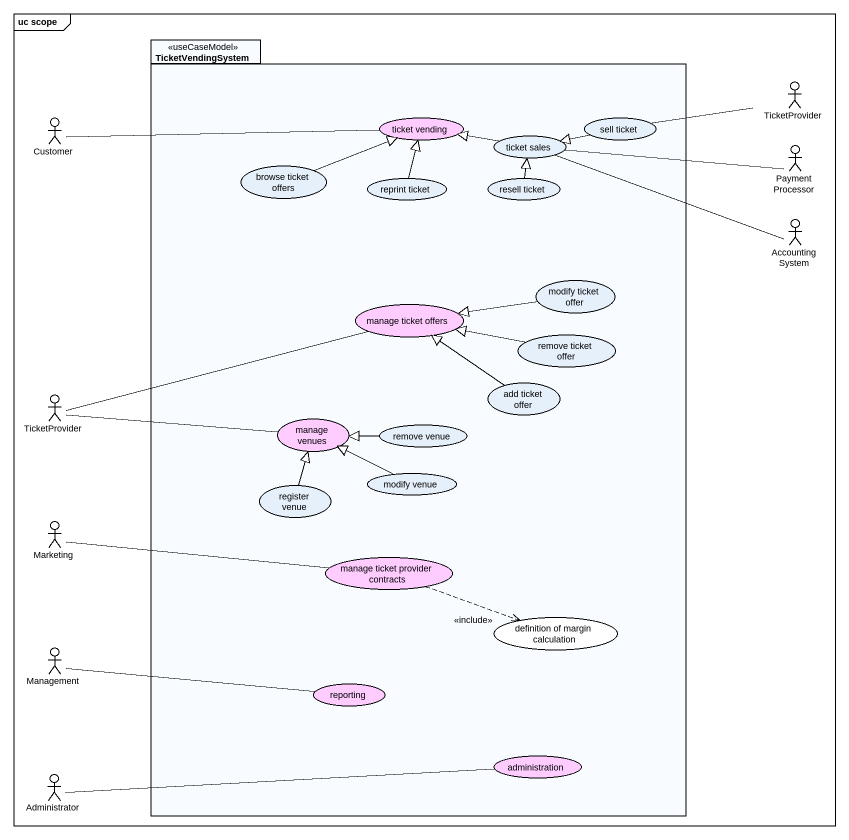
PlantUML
@startuml
mainframe uc scope
package TicketVendingSystem <<useCaseModel>> {
  usecase "ticket vending" as ticket_vending #FFCCFF
  usecase "ticket sales" as ticket_sales
  usecase "sell ticket" as sell_ticket
  usecase "browse ticket offers" as browse_ticket_offers
  usecase "reprint ticket" as reprint_ticket
  usecase "resell ticket" as resell_ticket
  usecase "manage ticket offers" as manage_ticket_offers #FFCCFF
  usecase "modify ticket offer" as modify_ticket_offer
  usecase "remove ticket offer" as remove_ticket_offer
  usecase "add ticket offer" as add_ticket_offer
  usecase "manage venues" as manage_venues #FFCCFF
  usecase "remove venue" as remove_venue
  usecase "register venue" as register_venue
  usecase "modify venue" as modify_venue
  usecase "manage ticket provider contracts" as manage_ticket_provider #FFCCFF
  usecase "definition of margin calculation" as definition_of_margin #FFFFFF
  usecase reporting #FFCCFF
  usecase administration #FFCCFF
}
actor TicketProvider
actor Customer
actor "Payment Processor" as Payment_Processor
actor "Accounting System" as Accounting_System
actor "TicketProvider" as TicketProvider_2
actor Marketing
actor Management
actor Administrator
Customer -right- ticket_vending
ticket_sales -left-|> ticket_vending
ticket_sales -right- Payment_Processor
sell_ticket -right- TicketProvider
sell_ticket -left-|> ticket_sales
browse_ticket_offers -right-|> ticket_vending
reprint_ticket -up-|> ticket_vending
resell_ticket -up-|> ticket_sales
Accounting_System -left- ticket_sales
modify_ticket_offer -left-|> manage_ticket_offers
remove_ticket_offer -left-|> manage_ticket_offers
add_ticket_offer -up-|> manage_ticket_offers
TicketProvider_2 -right- manage_ticket_offers
TicketProvider_2 -right- manage_venues
remove_venue -left-|> manage_venues
register_venue -up-|> manage_venues
modify_venue -left-|> manage_venues
Marketing -right- manage_ticket_provider
manage_ticket_provider .right.> definition_of_margin : <<include>>
Management -right- reporting
Administrator -right- administration
@enduml
